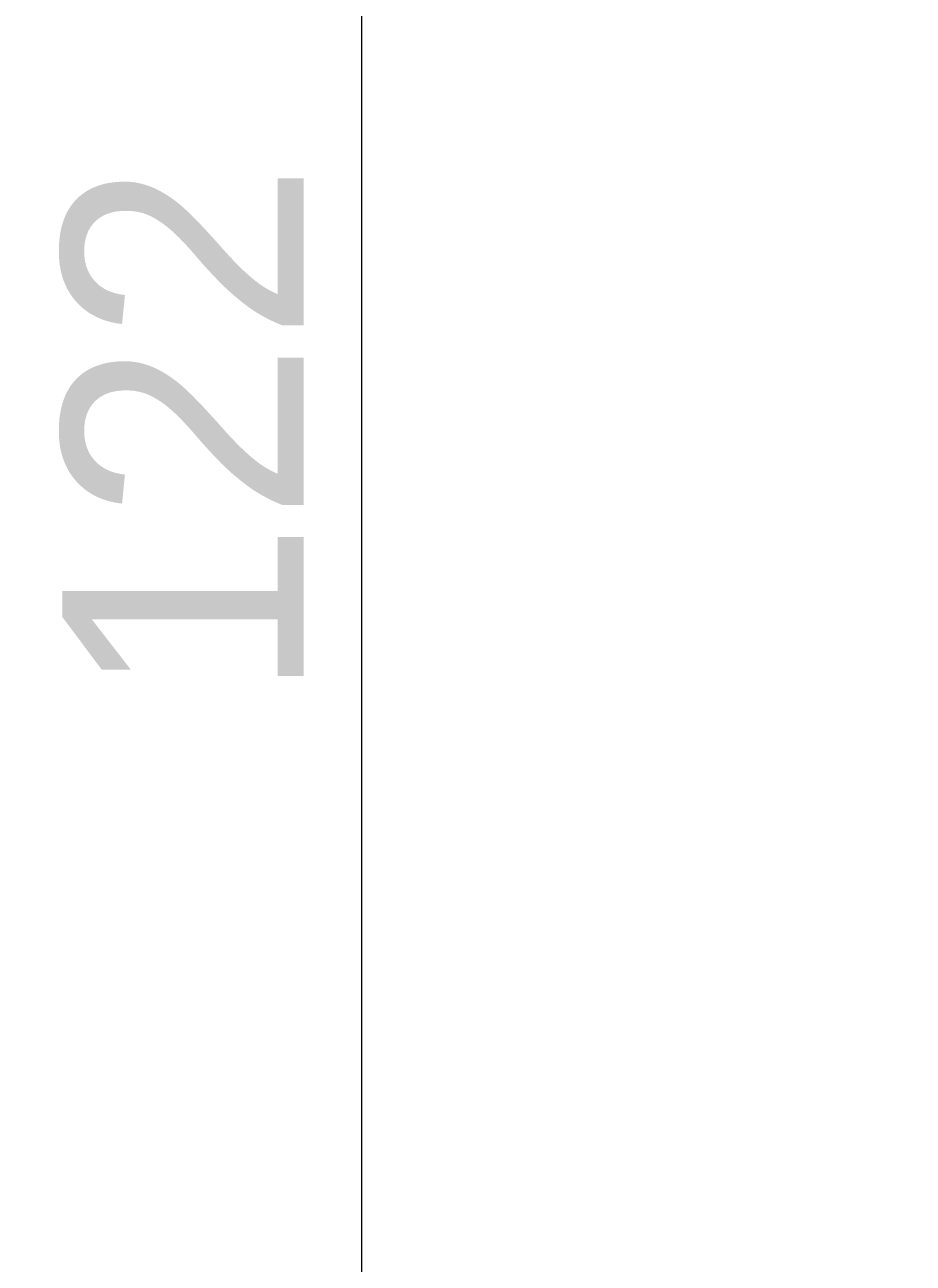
# Model space of a CAD drawing. Header units: millimetres. Extents: x 1091 to 1735, y 843 to 1297.
# Drawn here: x 1428 to 1464.8, y 1093.3 to 1144.6 of the extents above; entities that cross this region are included whole.
import ezdxf

# ---------------------------------------------------------------- set-up
doc = ezdxf.new("R2010")
doc.units = ezdxf.units.MM
doc.layers.add('dim', color=1, linetype='Continuous', lineweight=35)
doc.styles.add('Daelim Dimension', font='\x7f\x7f\x7f\x7f.TTF')
doc.dimstyles.new('DEFAULT', dxfattribs={"dimscale": 2, "dimtxt": 2, "dimasz": 2, "dimexe": 0, "dimexo": 2, "dimgap": 1, "dimtad": 1, "dimdec": 1, "dimzin": 9, "dimdsep": 46, "dimtxsty": 'Daelim Dimension', "dimcen": 0.5, "dimclrd": 252, "dimclre": 252, "dimclrt": 3, "dimadec": 1, "dimazin": 0, "dimtfac": 1, "dimtdec": 1, "dimtix": 1, "dimtmove": 0, "dimatfit": 3, "dimfxl": 0, "dimtolj": 1, "dimtzin": 1, "dimlwd": 9, "dimlwe": 9, "dimarcsym": 0})

# ---------------------------------------------------------------- blocks, each defined once
blk = doc.blocks.new('*D4')
at = {"layer": 'Defpoints', "color": 0}
for p in [(1490.564, 1186.165), (1441.913, 1064.406), (1464.351, 1064.406)]:
    blk.add_point(p, dxfattribs=at)
at = {"layer": 'dim', "color": 5, "lineweight": 9}
for p, q in [((1486.564, 1186.165), (1441.913, 1186.165)), ((1441.913, 1182.165), (1441.913, 1068.406)), ((1460.351, 1064.406), (1441.913, 1064.406))]:
    blk.add_line(p, q, dxfattribs=at)
at = {"layer": 'dim', "color": 5}
for points in [[(1441.246, 1182.165), (1442.579, 1182.165), (1441.913, 1186.165)], [(1441.246, 1068.406), (1442.579, 1068.406), (1441.913, 1064.406)]]:
    blk.add_solid(points, dxfattribs=at)
at = {"layer": 'dim', "color": 7, "insert": (1434.519, 1127.744), "char_height": 10, "attachment_point": 5, "rotation": 90, "style": 'Daelim Dimension'}
blk.add_mtext('\\A1;122', dxfattribs=at)

msp = doc.modelspace()

# ---------------------------------------------------------------- dimensions: what is measured, and where the dimension line sits
at = {"layer": 'dim', "color": 5}
dim = msp.add_linear_dim(base=(1441.913, 1064.406), p1=(1490.564, 1186.165), p2=(1464.351, 1064.406), angle=90, dimstyle='DEFAULT', override={"dimtxt": 5, "dimdec": 0, "dimclrd": 5, "dimclre": 5, "dimclrt": 7}, dxfattribs=at)
dim.commit()
dim.dimension.update_dxf_attribs({"geometry": '*D4', "text_midpoint": (1441.913, 1127.744), "dimtype": 160})

doc.saveas('drawing.dxf')
